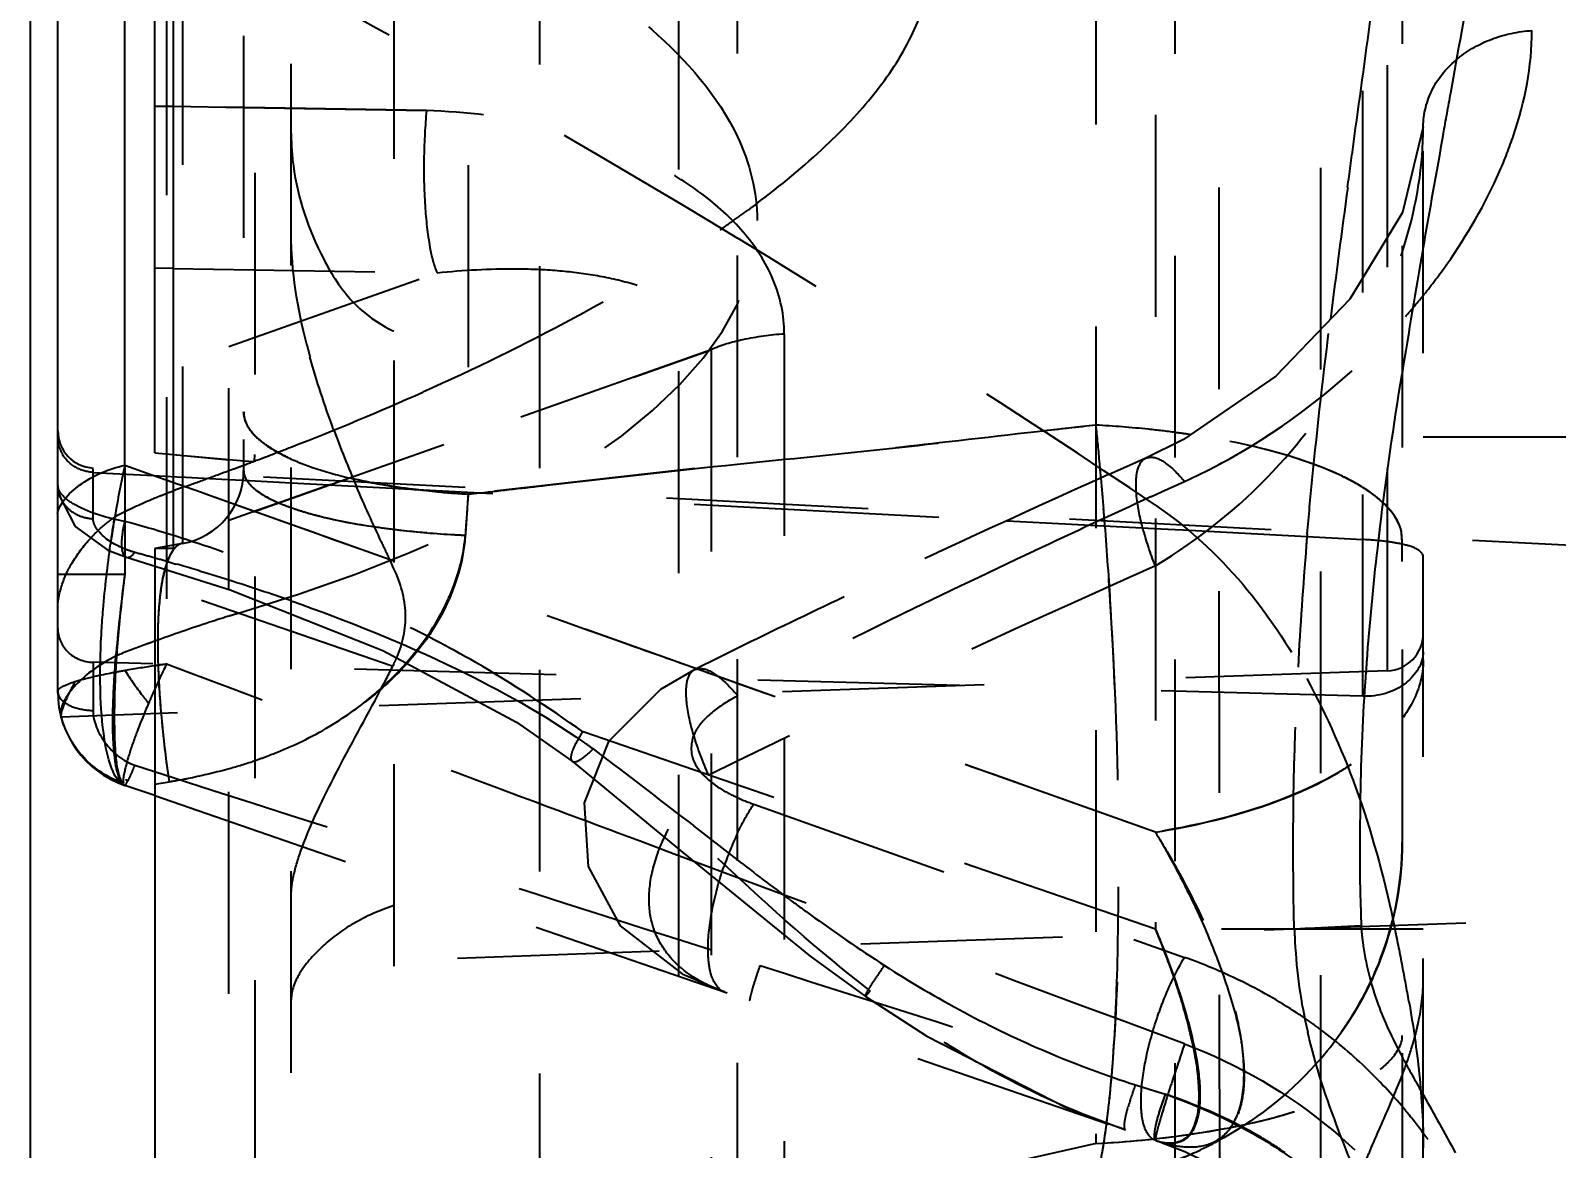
# Model space of a CAD drawing. Header units: millimetres. Extents: x 2141 to 4292, y -4498 to 2648.
# Drawn here: x 3636.41 to 3648.77, y -187.49 to -178.44 of the extents above; entities that cross this region are included whole.
import ezdxf

# ---------------------------------------------------------------- set-up
doc = ezdxf.new("R2010")
doc.units = ezdxf.units.MM
doc.header["$LTSCALE"] = 16.335
doc.header["$PDMODE"] = 3
doc.header["$PDSIZE"] = 0.3125
doc.linetypes.add('HIDDEN', pattern=[0.2, 0.1, -0.1])
doc.layers.get('0').update_dxf_attribs({"linetype": 'CONTINUOUS'})
doc.layers.get('Defpoints').update_dxf_attribs({"linetype": 'CONTINUOUS'})
doc.layers.add('21', color=7, linetype='CONTINUOUS')
doc.styles.get("Standard").update_dxf_attribs({"font": 'txt', "width": 0.8})
doc.dimstyles.get("Standard").update_dxf_attribs({"dimtxt": 0.15625, "dimasz": 0.1875, "dimexe": 0.125, "dimexo": 0.0625, "dimtad": 0, "dimtih": 1, "dimtoh": 1, "dimdsep": 46, "dimtxsty": 'Standard', "dimcen": 0.09, "dimadec": 0, "dimazin": 0, "dimtp": 0.01, "dimtm": 0.01, "dimtfac": 1, "dimtofl": 0, "dimtmove": 0, "dimatfit": 3, "dimfxl": 0, "dimtolj": 1, "dimarcsym": 0})

# ---------------------------------------------------------------- blocks, each defined once
blk = doc.blocks.new('*D31')
at = {"color": 4, "lineweight": -2}
for p, q in [((3636.413, -222.472), (3636.413, -47.587)), ((3644.413, -47.587), (3658.013, -47.587)), ((3706.418, -47.587), (3680.413, -47.587)), ((3714.418, -73.33), (3714.418, -47.587))]:
    blk.add_line(p, q, dxfattribs=at)
at = {"color": 4}
for points in [[(3644.413, -46.254), (3644.413, -48.921), (3636.413, -47.587)], [(3706.418, -46.254), (3706.418, -48.921), (3714.418, -47.587)]]:
    blk.add_solid(points, dxfattribs=at)
at = {"layer": 'Defpoints', "color": 0}
for p in [(3714.418, -47.587), (3714.418, -73.33), (3636.413, -222.472)]:
    blk.add_point(p, dxfattribs=at)
at = {"color": 6, "insert": (3669.213, -47.587), "char_height": 8, "attachment_point": 5}
blk.add_mtext('\\A1;78.01', dxfattribs=at)

msp = doc.modelspace()

# ---------------------------------------------------------------- linework, layer by layer
at = {"layer": '21', "color": 8, "linetype": 'HIDDEN'}
for p, q in [((3641.648, -119.123), (3641.661, -195.088)), ((3642.135, -194.959), (3642.135, -119.623)), ((3638.523, -307.753), (3638.523, -120.925)), ((3640.533, -134.607), (3640.533, -307.753)), ((3639.353, -135.371), (3639.353, -272.822)), ((3646.858, -217.119), (3646.858, -136.775)), ((3647.688, -275.791), (3647.688, -137.764)), ((3645.038, -157.964), (3645.038, -187.446)), ((3637.642, -158.289), (3637.642, -182.589)), ((3638.138, -158.88), (3638.138, -181.999)), ((3639.956, -159.926), (3639.956, -182.189)), ((3647.518, -160.578), (3647.518, -187.889)), ((3647.199, -183.826), (3647.199, -172.137)), ((3645.678, -270.103), (3645.678, -172.257)), ((3645.519, -172.587), (3645.519, -185.71)), ((3638.229, -173.055), (3638.229, -200.844)), ((3646.027, -173.174), (3646.055, -213.964)), ((3637.513, -174.871), (3637.513, -183.566)), ((3647.397, -183.619), (3647.397, -176.331)), ((3639.618, -179.086), (3637.418, -179.049)), ((3637.568, -179.051), (3638.138, -179.061)), ((3638.138, -179.061), (3639.618, -179.086)), ((3647.688, -179.216), (3647.521, -179.911)), ((3637.568, -180.364), (3639.705, -180.399)), ((3638.018, -180.995), (3639.705, -180.399)), ((3642.515, -180.894), (3642.515, -188.013)), ((3638.018, -196.035), (3638.018, -180.995)), ((3638.218, -182.334), (3641.923, -181.021)), ((3641.923, -181.021), (3638.401, -182.268)), ((3641.923, -181.021), (3641.923, -188.118)), ((3646.493, -181.235), (3645.746, -181.748)), ((3645.746, -181.748), (3645.442, -181.898)), ((3647.688, -181.725), (3714.558, -181.725)), ((3637.175, -181.957), (3637.176, -182.837)), ((3637.418, -181.855), (3637.568, -181.868)), ((3637.568, -181.868), (3637.684, -181.879)), ((3637.568, -181.87), (3638.018, -181.911)), ((3637.684, -181.879), (3638.018, -181.909)), ((3638.018, -181.909), (3638.145, -181.92)), ((3638.145, -181.92), (3638.218, -181.927)), ((3638.226, -181.87), (3638.222, -181.927)), ((3645.072, -181.978), (3645.066, -181.92)), ((3645.363, -181.933), (3645.139, -182.033)), ((3645.443, -181.898), (3645.363, -181.933)), ((3645.443, -181.898), (3645.481, -181.89)), ((3645.443, -181.898), (3645.443, -181.898)), ((3656.243, -182.992), (3636.919, -181.979)), ((3636.919, -182.389), (3636.919, -181.987)), ((3636.919, -182.014), (3637.408, -182.04)), ((3637.408, -182.04), (3637.598, -182.05)), ((3637.598, -182.05), (3637.67, -182.053)), ((3637.67, -182.053), (3638.009, -182.071)), ((3638.009, -182.071), (3638.133, -182.078)), ((3638.133, -182.078), (3638.523, -182.098)), ((3645.57, -182.172), (3645.755, -182.088)), ((3636.633, -182.121), (3636.639, -182.19)), ((3636.639, -182.19), (3636.773, -182.452)), ((3637.734, -182.156), (3637.602, -182.108)), ((3645.519, -184.926), (3637.661, -182.13)), ((3637.788, -182.175), (3637.734, -182.156)), ((3637.891, -182.211), (3637.788, -182.175)), ((3638.041, -182.265), (3637.891, -182.211)), ((3638.523, -182.098), (3642.135, -182.29)), ((3639.955, -182.19), (3640.05, -182.18)), ((3645.487, -182.21), (3645.57, -182.172)), ((3638.252, -182.321), (3638.018, -182.404)), ((3638.52, -182.436), (3638.041, -182.265)), ((3638.401, -182.268), (3638.252, -182.321)), ((3642.135, -182.29), (3644.319, -182.405)), ((3636.773, -182.452), (3637.039, -182.644)), ((3639.937, -182.457), (3639.933, -182.522)), ((3644.319, -182.405), (3645.413, -182.463)), ((3645.413, -182.463), (3645.509, -182.468)), ((3645.509, -182.468), (3645.678, -182.477)), ((3645.678, -182.477), (3645.744, -182.48)), ((3645.744, -182.48), (3647.199, -182.557)), ((3637.039, -182.644), (3637.189, -182.7)), ((3637.189, -182.7), (3637.19, -182.701)), ((3637.189, -182.7), (3638.028, -182.965)), ((3637.642, -182.589), (3637.418, -182.629)), ((3637.568, -182.619), (3637.568, -182.629)), ((3637.533, -182.739), (3637.589, -182.756)), ((3639.355, -182.794), (3639.323, -182.725)), ((3636.633, -182.837), (3637.175, -182.837)), ((3645.519, -185.71), (3637.175, -182.837)), ((3642.134, -183.44), (3641.987, -183.512)), ((3636.919, -183.551), (3636.919, -183.941)), ((3647.199, -183.826), (3636.919, -183.551)), ((3641.987, -183.512), (3641.79, -183.609)), ((3647.397, -183.619), (3636.66, -183.994)), ((3641.791, -183.608), (3641.513, -183.77)), ((3641.79, -183.609), (3641.791, -183.609)), ((3641.791, -183.609), (3641.831, -183.6)), ((3640.346, -184.035), (3640.797, -184.352)), ((3640.967, -184.252), (3641.044, -184.31)), ((3640.797, -184.352), (3640.797, -184.352)), ((3640.797, -184.352), (3641.694, -185.091)), ((3637.418, -184.537), (3637.534, -184.519)), ((3637.418, -184.63), (3645.519, -187.42)), ((3642.267, -184.7), (3645.755, -185.939)), ((3641.781, -184.874), (3642.132, -185.147)), ((3641.694, -185.091), (3642.725, -185.93)), ((3651.297, -185.548), (3638.523, -185.994)), ((3647.688, -185.71), (3645.519, -185.71)), ((3642.725, -185.93), (3643.17, -186.253)), ((3641.688, -186.072), (3642.032, -186.219)), ((3643.17, -186.253), (3643.669, -186.577)), ((3643.669, -186.577), (3644.796, -187.153)), ((3645.358, -186.97), (3645.52, -187.022)), ((3645.52, -187.022), (3645.602, -187.047)), ((3647.656, -186.995), (3647.69, -187.055)), ((3644.796, -187.153), (3645.276, -187.336)), ((3645.039, -187.446), (3642.515, -188.013)), ((3642.515, -188.013), (3645.039, -187.446))]:
    msp.add_line(p, q, dxfattribs=at)
at = {"layer": '21', "color": 7, "linetype": 'Continuous'}
for p, q in [((3637.568, -158.249), (3637.568, -182.629)), ((3637.418, -181.856), (3637.418, -158.289)), ((3637.175, -181.957), (3637.175, -176.312)), ((3636.633, -183.802), (3636.633, -176.76)), ((3637.418, -179.049), (3637.568, -179.051)), ((3637.568, -180.364), (3637.418, -180.362)), ((3637.358, -182.022), (3637.175, -181.957)), ((3637.418, -181.856), (3637.568, -181.87)), ((3637.602, -182.108), (3637.358, -182.022)), ((3637.418, -182.629), (3637.418, -205.605)), ((3637.568, -182.629), (3637.418, -182.629)), ((3637.418, -184.63), (3637.175, -184.547))]:
    msp.add_line(p, q, dxfattribs=at)
at = {"layer": '21', "color": 8, "linetype": 'HIDDEN'}
for points in [[(3647.521, -179.911), (3647.094, -180.611), (3646.493, -181.235)], [(3638.028, -182.965), (3639.264, -183.455), (3640.346, -184.035)], [(3641.513, -183.77), (3641.091, -184.192), (3640.896, -184.689), (3640.927, -185.203), (3641.187, -185.683), (3641.688, -186.072)]]:
    msp.add_lwpolyline(points, dxfattribs=at)
for centre, radius, start, end in [((3591.954, -263.018), 96.905, 58.80934, 61.27446), ((3798.537, -206.471), 153.122, 169.76967, 170.12407), ((3749.065, -193.61), 102.932, 172.23769, 172.83592), ((3637.426, -173.344), 8.115, 306.2483, 306.7932), ((3636.562, -172.139), 9.598, 304.473, 305.2663), ((3637.079, -172.87), 8.702, 305.2615, 306.2427), ((3599.068, -251.283), 83.182, 56.05275, 58.81468), ((3723.179, -193.358), 76.631, 170.11948, 170.88304), ((3643.642, -177.329), 5.191, 318.7332, 321.2908), ((3644.107, -179.591), 5.632, 194.2738, 195.3207), ((3630.062, -160.063), 23.334, 291.27, 294.096), ((3636.935, -181.678), 0.301, 180.0019, 267), ((3647.83, -178.338), 9.562, 200.3341, 203.3471), ((3656.684, -287.323), 106.331, 96.2878, 96.52937), ((3644.563, -190.235), 8.617, 83.9961, 86.8368), ((3608.333, -185.322), 36.891, 5.292, 5.7419), ((3644.605, -189.848), 8.228, 82.4784, 84.0035), ((3644.685, -189.233), 7.607, 81.5401, 82.4729), ((3636.908, -181.728), 0.275, 197.1831, 211.5149), ((3628.364, -155.785), 27.936, 290.9613, 291.3311), ((3627.037, -152.282), 31.682, 290.3349, 290.479), ((3627.508, -153.54), 30.339, 290.4778, 290.8035), ((3627.945, -154.694), 29.105, 290.8048, 290.9627), ((3637.538, -181.999), 0.6, 280, 0), ((3625.468, -147.992), 36.25, 289.6553, 289.9481), ((3626.414, -150.597), 33.478, 289.9472, 290.3325), ((3684.272, -269.554), 95.872, 114.09053, 115.49855), ((3607.958, -185.357), 37.267, 5.0843, 5.2023), ((3607.982, -185.355), 37.244, 4.6989, 5.0844), ((3639.347, -186.842), 5.005, 112.0933, 114.3731), ((3639.397, -186.956), 5.128, 110.9042, 112.1339), ((3639.226, -186.509), 4.651, 109.6618, 110.9023), ((3640.312, -175.593), 6.606, 264.5834, 266.9077), ((3690.58, -185.823), 50.755, 175.8943, 176.2702), ((3690.339, -185.807), 50.513, 175.8938, 176.1979), ((3624.065, -38.933), 144.136, 276.36719, 276.58434), ((3685.076, -268.688), 95.109, 114.59799, 115.22581), ((3639.021, -186.124), 4.216, 114.3634, 116.9157), ((3608.211, -185.336), 37.013, 4.4901, 4.6989), ((3648.191, -184.135), 11.238, 170.9893, 172.1246), ((3640.096, -176.327), 6.192, 261.6647, 263.3023), ((3609.541, -185.236), 35.68, 3.4365, 4.4968), ((3637.761, -183.34), 1.172, 131.824, 137.2912), ((3640.259, -174.888), 7.641, 263.3437, 266.6625), ((3640.314, -174.096), 8.435, 266.6016, 267.4083), ((3680.418, -185.403), 33.794, 175.0934, 175.251), ((3669.326, -185.204), 22.16, 173.171, 175.5598), ((3672.158, -185.525), 25.01, 172.9879, 173.2117), ((3631.644, -203.202), 21.293, 74.3293, 74.7127), ((3631.802, -202.639), 20.708, 73.9335, 74.3293), ((3684.047, -266.534), 92.722, 115.21761, 116.87058), ((3678.487, -185.251), 31.856, 175.2354, 177.0109), ((3632.102, -201.607), 19.634, 72.8842, 73.7703), ((3683.989, -269.614), 94.982, 113.89213, 116.30112), ((3632.391, -200.664), 18.647, 72.428, 72.8815), ((3632.878, -199.145), 17.052, 70.6671, 72.4463), ((3638.208, -182.316), 1.743, 335.7007, 339.6091), ((3684.359, -269.738), 96.075, 115.49829, 116.07206), ((3641.333, -193.904), 11.226, 106.7551, 107.1806), ((3647.387, -183.318), 0.301, 272, 0), ((3629.092, -178.428), 11.476, 332.2368, 333.4228), ((3637.569, -181.893), 2.514, 313.2746, 318.9534), ((3638.462, -183.116), 0.998, 333.4289, 336.4852), ((3666.791, -184.994), 19.615, 175.5986, 176.2607), ((3637.487, -181.804), 2.635, 304.0474, 313.2506), ((3667.922, -185.053), 20.749, 176.3, 179.0312), ((3646.944, -183.134), 9.511, 184.7375, 188.3733), ((3637.091, -181.011), 3.524, 288.6876, 290.5488), ((3637.171, -181.221), 3.299, 290.5363, 294.3178), ((3637.712, -188.748), 5.55, 54.0939, 55.0861), ((3603.99, -233.559), 61.632, 52.18056, 53.04386), ((4234.558, 1671.893), 1950.008, 252.163226, 252.319406), ((3636.789, -179.974), 4.604, 281.4601, 285.5402), ((3636.984, -180.688), 3.865, 285.588, 288.6648), ((3636.59, -179.024), 5.575, 279.7448, 281.5171), ((3670.274, -185.107), 23.1, 178.9979, 179.7358), ((3644.491, -186.053), 2.607, 154.7105, 161.0713), ((3668.419, -185.011), 21.246, 179.9703, 180.5882), ((3644.906, -185.009), 2.611, 338.6107, 359.9708), ((3665.187, -185.035), 18.014, 180.6172, 181.3416), ((3651.796, -173.001), 15.519, 233.4701, 234.2232), ((3665.439, -185.032), 18.265, 181.3328, 182.0431), ((3651.859, -172.913), 15.627, 234.2237, 236.9041), ((3650.562, -185.619), 3.918, 181.326, 182.8302), ((3649.313, -185.544), 2.133, 183.7472, 185.9829), ((3649.356, -185.539), 2.176, 185.9797, 187.2533), ((3620.047, -191.364), 27.99, 11.0275, 11.6504), ((3650.797, -185.602), 4.153, 182.906, 193.1053), ((4131.943, 1350.168), 1612.315, 252.321401, 252.443757), ((3648.308, -178.233), 9.232, 237.3374, 241.9853), ((3644.311, -190.014), 4.323, 64.0682, 70.4926), ((3644.805, -184.971), 2.72, 329.8572, 338.5356), ((3633.48, -188.745), 14.303, 9.8603, 11.0224), ((3641.241, -187.675), 4.7, 15.7858, 18.8777), ((3647.989, -178.859), 8.53, 241.9039, 246.9389), ((3644.733, -184.931), 2.803, 318.004, 329.8962), ((3644.528, -189.641), 3.89, 53.1197, 54.0964), ((3644.48, -189.702), 3.969, 45.9542, 53.0925), ((3645.083, -185.894), 2.629, 342.8347, 344.888), ((3647.925, -178.959), 8.413, 247.0766, 252.2388), ((3644.336, -189.849), 4.174, 39.7049, 45.9414), ((3647.238, -187.693), 2.014, 158.9583, 164.3777), ((3644.111, -191.453), 4.651, 70.1931, 71.3045), ((3644.176, -189.984), 4.383, 36.6049, 39.7236), ((3644.096, -190.045), 4.484, 35.9308, 36.6137), ((3644.472, -190.461), 3.216, 0, 71), ((3644.574, -184.748), 3.045, 292.5401, 298.2912), ((3644.165, -190.002), 4.403, 0.0707, 36.0063)]:
    msp.add_arc(centre, radius, start, end, dxfattribs=at)
at = {"layer": '21', "color": 7, "linetype": 'Continuous'}
for centre, radius, start, end in [((3645.213, -183.718), 8.228, 167.6395, 169.0987), ((3646.381, -183.929), 9.415, 169.1793, 170.4967), ((3647.08, -184.063), 10.127, 170.403, 171.6647), ((3637.437, -183.787), 0.804, 180, 250.9999)]:
    msp.add_arc(centre, radius, start, end, dxfattribs=at)
at = {"layer": '21', "color": 8, "linetype": 'HIDDEN'}
msp.add_ellipse((3629.941, -179.975), major_axis=(12.354, 0), ratio=0.342552, start_param=-0.849797, end_param=0, dxfattribs=at)
for points, knots in [([(3642.852, -179.369), (3642.991, -179.239), (3643.25, -178.966), (3643.557, -178.509), (3643.729, -178.011), (3643.665, -177.513), (3643.393, -177.122), (3643.019, -176.838), (3642.594, -176.621), (3642.291, -176.51), (3642.136, -176.461)], [0, 0, 0, 0, 0.142592, 0.28137, 0.410621, 0.528949, 0.64263, 0.758571, 0.877791, 1, 1, 1, 1]), ([(3638.524, -176.931), (3639.216, -177.16), (3640.245, -177.575), (3641.47, -178.39), (3641.978, -178.963), (3642.136, -179.299)], [0, 0, 0, 0, 0.496287, 0.746775, 1, 1, 1, 1]), ([(3647.85, -179.276), (3647.87, -179.165), (3647.95, -178.724), (3648.029, -178.284), (3648.086, -177.953)], [0, 0, 0, 0, 0.251597, 1, 1, 1, 1]), ([(3647.075, -179.707), (3647.091, -179.591), (3647.154, -179.128), (3647.218, -178.665), (3647.264, -178.318)], [0, 0, 0, 0, 0.251285, 1, 1, 1, 1]), ([(3647.688, -179.216), (3647.688, -179.112), (3647.743, -178.897), (3647.955, -178.65), (3648.242, -178.49), (3648.457, -178.445), (3648.568, -178.438)], [0, 0, 0, 0, 0.24331, 0.495171, 0.740712, 1, 1, 1, 1]), ([(3648.306, -179.578), (3648.347, -179.483), (3648.49, -179.118), (3648.568, -178.725), (3648.568, -178.438)], [0, 0, 0, 0, 0.265848, 1, 1, 1, 1]), ([(3639.618, -179.086), (3639.607, -179.209), (3639.593, -179.466), (3639.6, -179.837), (3639.634, -180.153), (3639.675, -180.334), (3639.705, -180.399)], [0, 0, 0, 0, 0.279538, 0.583005, 0.839359, 1, 1, 1, 1]), ([(3642.515, -180.894), (3642.516, -180.743), (3642.448, -180.439), (3642.196, -180.054), (3641.853, -179.747), (3641.324, -179.423), (3640.571, -179.161), (3639.938, -179.098), (3639.618, -179.086)], [0, 0, 0, 0, 0.121822, 0.243227, 0.365789, 0.48983, 0.742125, 1, 1, 1, 1]), ([(3645.519, -182.771), (3645.869, -182.56), (3646.493, -182.064), (3647.152, -181.136), (3647.576, -180.188), (3647.688, -179.529), (3647.688, -179.216)], [0, 0, 0, 0, 0.283704, 0.544376, 0.782371, 1, 1, 1, 1]), ([(3638.523, -179.271), (3638.523, -179.358), (3638.547, -179.71), (3638.663, -180.053), (3638.786, -180.288)], [0, 0, 0, 0, 0.247741, 1, 1, 1, 1]), ([(3647.693, -180.575), (3647.758, -180.495), (3647.993, -180.183), (3648.19, -179.842), (3648.306, -179.578)], [0, 0, 0, 0, 0.263289, 1, 1, 1, 1]), ([(3639.588, -181.363), (3640.004, -181.177), (3640.827, -180.775), (3641.617, -180.31), (3641.994, -180.051)], [0, 0, 0, 0, 0.498976, 1, 1, 1, 1]), ([(3639.705, -180.398), (3639.917, -180.376), (3640.235, -180.359), (3640.657, -180.374), (3640.965, -180.41), (3641.264, -180.474), (3641.503, -180.556), (3641.678, -180.652), (3641.798, -180.742), (3641.892, -180.866), (3641.918, -180.969), (3641.923, -181.021)], [0, 0, 0, 0, 0.258464, 0.385359, 0.510743, 0.634207, 0.755349, 0.815193, 0.875027, 0.935824, 1, 1, 1, 1]), ([(3645.755, -182.088), (3645.937, -182.005), (3646.599, -181.654), (3647.183, -181.164), (3647.544, -180.753)], [0, 0, 0, 0, 0.267872, 1, 1, 1, 1]), ([(3646.749, -182.513), (3646.761, -182.367), (3646.815, -181.786), (3646.882, -181.206), (3646.936, -180.773)], [0, 0, 0, 0, 0.251091, 1, 1, 1, 1]), ([(3642.515, -180.894), (3642.402, -180.902), (3642.201, -180.929), (3642.004, -180.985), (3641.923, -181.021)], [0, 0, 0, 0, 0.559045, 1, 1, 1, 1]), ([(3642.515, -180.894), (3642.402, -180.902), (3642.201, -180.929), (3642.004, -180.985), (3641.923, -181.021)], [0, 0, 0, 0, 0.559044, 1, 1, 1, 1]), ([(3638.138, -181.524), (3638.138, -181.562), (3638.164, -181.65), (3638.27, -181.765), (3638.438, -181.871), (3638.665, -181.969), (3638.945, -182.051), (3639.379, -182.142), (3639.722, -182.177), (3639.956, -182.189)], [0, 0, 0, 0, 0.056625, 0.129016, 0.225558, 0.347659, 0.493068, 0.655409, 1, 1, 1, 1]), ([(3638.277, -181.76), (3638.254, -181.742), (3638.187, -181.679), (3638.138, -181.588), (3638.138, -181.524)], [0, 0, 0, 0, 0.30821, 1, 1, 1, 1]), ([(3645.039, -181.631), (3644.615, -181.678), (3643.875, -181.766), (3642.815, -181.88), (3641.543, -182.005), (3640.591, -182.12), (3639.955, -182.19)], [0, 0, 0, 0, 0.249936, 0.437468, 0.625058, 1, 1, 1, 1]), ([(3642.135, -181.947), (3642.545, -181.905), (3643.365, -181.825), (3644.184, -181.728), (3644.593, -181.681)], [0, 0, 0, 0, 0.500159, 1, 1, 1, 1]), ([(3645.038, -187.761), (3645.074, -187.62), (3645.13, -187.285), (3645.211, -186.45), (3645.239, -185.158), (3645.191, -183.448), (3645.099, -182.241), (3645.039, -181.631)], [0, 0, 0, 0, 0.071132, 0.165195, 0.409546, 0.700948, 1, 1, 1, 1]), ([(3647.511, -182.495), (3647.484, -182.371), (3647.316, -182.199), (3647.038, -182.041), (3646.604, -181.866), (3645.93, -181.711), (3645.352, -181.649), (3645.038, -181.631)], [0, 0, 0, 0, 0.139585, 0.238725, 0.358591, 0.653251, 1, 1, 1, 1]), ([(3638.391, -181.839), (3638.381, -181.832), (3638.341, -181.808), (3638.303, -181.782), (3638.277, -181.76)], [0, 0, 0, 0, 0.268116, 1, 1, 1, 1]), ([(3647.164, -182.116), (3647.115, -182.086), (3646.874, -181.962), (3646.613, -181.88), (3646.407, -181.828)], [0, 0, 0, 0, 0.213959, 1, 1, 1, 1]), ([(3645.519, -182.771), (3645.479, -182.67), (3645.415, -182.479), (3645.366, -182.247), (3645.361, -182.088), (3645.371, -181.986), (3645.407, -181.914), (3645.443, -181.898)], [0, 0, 0, 0, 0.356261, 0.656295, 0.775374, 0.871208, 1, 1, 1, 1]), ([(3645.481, -181.89), (3645.526, -181.89), (3645.633, -181.951), (3645.71, -182.034), (3645.755, -182.088)], [0, 0, 0, 0, 0.390016, 1, 1, 1, 1]), ([(3638.138, -181.999), (3638.138, -182.07), (3638.251, -182.181), (3638.435, -182.27), (3638.763, -182.383), (3639.269, -182.474), (3639.702, -182.511), (3639.933, -182.522)], [0, 0, 0, 0, 0.110547, 0.204406, 0.327153, 0.642352, 1, 1, 1, 1]), ([(3638.138, -181.999), (3638.138, -182.005), (3638.14, -182.035), (3638.153, -182.063), (3638.165, -182.083)], [0, 0, 0, 0, 0.232556, 1, 1, 1, 1]), ([(3639.688, -182.17), (3639.629, -182.164), (3639.4, -182.139), (3639.172, -182.101), (3639.005, -182.061)], [0, 0, 0, 0, 0.256982, 1, 1, 1, 1]), ([(3637.175, -182.411), (3637.039, -182.386), (3636.856, -182.333), (3636.678, -182.218), (3636.633, -182.148), (3636.633, -182.118)], [0, 0, 0, 0, 0.649989, 0.862512, 1, 1, 1, 1]), ([(3636.633, -182.119), (3636.633, -182.131), (3636.637, -182.177), (3636.654, -182.222), (3636.672, -182.251)], [0, 0, 0, 0, 0.261663, 1, 1, 1, 1]), ([(3638.188, -182.112), (3638.193, -182.117), (3638.217, -182.142), (3638.244, -182.163), (3638.266, -182.178)], [0, 0, 0, 0, 0.224948, 1, 1, 1, 1]), ([(3638.266, -182.178), (3638.281, -182.188), (3638.356, -182.233), (3638.436, -182.268), (3638.501, -182.291)], [0, 0, 0, 0, 0.213739, 1, 1, 1, 1]), ([(3639.323, -182.725), (3639.3, -182.677), (3639.208, -182.478), (3639.116, -182.279), (3639.051, -182.128)], [0, 0, 0, 0, 0.24673, 1, 1, 1, 1]), ([(3647.298, -182.205), (3647.288, -182.197), (3647.245, -182.165), (3647.2, -182.136), (3647.164, -182.116)], [0, 0, 0, 0, 0.237075, 1, 1, 1, 1]), ([(3647.391, -182.289), (3647.384, -182.281), (3647.355, -182.252), (3647.323, -182.225), (3647.298, -182.205)], [0, 0, 0, 0, 0.237539, 1, 1, 1, 1]), ([(3636.672, -182.251), (3636.679, -182.263), (3636.708, -182.303), (3636.748, -182.334), (3636.78, -182.351)], [0, 0, 0, 0, 0.272517, 1, 1, 1, 1]), ([(3638.501, -182.291), (3638.511, -182.295), (3638.554, -182.31), (3638.597, -182.324), (3638.63, -182.334)], [0, 0, 0, 0, 0.238809, 1, 1, 1, 1]), ([(3638.63, -182.334), (3638.672, -182.347), (3638.859, -182.397), (3639.05, -182.432), (3639.198, -182.454)], [0, 0, 0, 0, 0.226001, 1, 1, 1, 1]), ([(3645.519, -182.28), (3645.783, -182.457), (3646.249, -182.888), (3646.596, -183.414), (3646.744, -183.683)], [0, 0, 0, 0, 0.508035, 1, 1, 1, 1]), ([(3647.511, -182.495), (3647.507, -182.477), (3647.483, -182.4), (3647.434, -182.333), (3647.391, -182.289)], [0, 0, 0, 0, 0.225332, 1, 1, 1, 1]), ([(3636.78, -182.351), (3636.79, -182.356), (3636.833, -182.377), (3636.882, -182.387), (3636.919, -182.389)], [0, 0, 0, 0, 0.224729, 1, 1, 1, 1]), ([(3636.963, -182.49), (3636.957, -182.482), (3636.935, -182.452), (3636.92, -182.416), (3636.919, -182.389)], [0, 0, 0, 0, 0.284239, 1, 1, 1, 1]), ([(3637.175, -182.411), (3637.165, -182.449), (3637.152, -182.521), (3637.146, -182.613), (3637.161, -182.692), (3637.189, -182.7)], [0, 0, 0, 0, 0.393259, 0.708234, 1, 1, 1, 1]), ([(3640.884, -184.114), (3640.604, -183.915), (3640.101, -183.584), (3639.34, -183.188), (3638.628, -182.896), (3637.909, -182.631), (3637.422, -182.475), (3637.175, -182.411)], [0, 0, 0, 0, 0.251658, 0.439371, 0.626545, 0.813561, 1, 1, 1, 1]), ([(3642.134, -183.722), (3641.832, -183.614), (3640.627, -183.186), (3639.423, -182.757), (3638.52, -182.436)], [0, 0, 0, 0, 0.250742, 1, 1, 1, 1]), ([(3636.71, -182.82), (3636.721, -182.797), (3636.774, -182.698), (3636.842, -182.608), (3636.9, -182.545)], [0, 0, 0, 0, 0.236577, 1, 1, 1, 1]), ([(3637.258, -182.662), (3637.226, -182.653), (3637.118, -182.615), (3637.014, -182.553), (3636.963, -182.49)], [0, 0, 0, 0, 0.291132, 1, 1, 1, 1]), ([(3639.932, -182.522), (3639.914, -182.797), (3639.758, -183.208), (3639.404, -183.638), (3638.979, -184.006), (3638.355, -184.341), (3637.809, -184.474), (3637.534, -184.519)], [0, 0, 0, 0, 0.247437, 0.373072, 0.499101, 0.750011, 1, 1, 1, 1]), ([(3647.44, -182.581), (3647.421, -182.578), (3647.341, -182.567), (3647.261, -182.561), (3647.199, -182.557)], [0, 0, 0, 0, 0.235533, 1, 1, 1, 1]), ([(3647.529, -182.598), (3647.522, -182.596), (3647.493, -182.59), (3647.463, -182.585), (3647.44, -182.581)], [0, 0, 0, 0, 0.234347, 1, 1, 1, 1]), ([(3647.518, -182.734), (3647.518, -182.709), (3647.517, -182.63), (3647.517, -182.55), (3647.511, -182.495)], [0, 0, 0, 0, 0.30628, 1, 1, 1, 1]), ([(3647.516, -182.568), (3647.516, -182.561), (3647.515, -182.537), (3647.513, -182.512), (3647.511, -182.495)], [0, 0, 0, 0, 0.280953, 1, 1, 1, 1]), ([(3647.518, -182.734), (3647.518, -182.719), (3647.518, -182.664), (3647.517, -182.608), (3647.516, -182.568)], [0, 0, 0, 0, 0.269568, 1, 1, 1, 1]), ([(3637.19, -182.701), (3637.195, -182.702), (3637.222, -182.702), (3637.243, -182.679), (3637.258, -182.662)], [0, 0, 0, 0, 0.162836, 1, 1, 1, 1]), ([(3637.642, -182.589), (3637.606, -182.596), (3637.558, -182.647), (3637.52, -182.731), (3637.479, -182.868), (3637.449, -183.09), (3637.442, -183.282), (3637.442, -183.391)], [0, 0, 0, 0, 0.125351, 0.215955, 0.328713, 0.621394, 1, 1, 1, 1]), ([(3637.534, -182.699), (3637.531, -182.705), (3637.519, -182.732), (3637.51, -182.761), (3637.503, -182.783)], [0, 0, 0, 0, 0.227895, 1, 1, 1, 1]), ([(3637.58, -182.626), (3637.576, -182.63), (3637.557, -182.652), (3637.543, -182.678), (3637.534, -182.699)], [0, 0, 0, 0, 0.218691, 1, 1, 1, 1]), ([(3637.642, -182.589), (3637.636, -182.59), (3637.613, -182.597), (3637.593, -182.612), (3637.58, -182.626)], [0, 0, 0, 0, 0.229204, 1, 1, 1, 1]), ([(3647.688, -182.698), (3647.688, -182.675), (3647.631, -182.621), (3647.57, -182.608), (3647.529, -182.598)], [0, 0, 0, 0, 0.359737, 1, 1, 1, 1]), ([(3636.633, -183.085), (3636.635, -183.064), (3636.648, -182.972), (3636.679, -182.884), (3636.71, -182.82)], [0, 0, 0, 0, 0.234762, 1, 1, 1, 1]), ([(3637.503, -182.783), (3637.499, -182.796), (3637.483, -182.858), (3637.472, -182.921), (3637.466, -182.971)], [0, 0, 0, 0, 0.221697, 1, 1, 1, 1]), ([(3639.378, -183.515), (3639.426, -183.404), (3639.48, -183.152), (3639.408, -182.908), (3639.355, -182.794)], [0, 0, 0, 0, 0.491668, 1, 1, 1, 1]), ([(3637.175, -182.837), (3637.148, -183.05), (3637.104, -183.444), (3637.075, -183.912), (3637.082, -184.219), (3637.1, -184.381), (3637.125, -184.486), (3637.157, -184.541), (3637.175, -184.547)], [0, 0, 0, 0, 0.371669, 0.686543, 0.808965, 0.902795, 0.965695, 1, 1, 1, 1]), ([(3637.175, -182.837), (3637.148, -183.05), (3637.104, -183.444), (3637.075, -183.912), (3637.082, -184.219), (3637.1, -184.381), (3637.125, -184.486), (3637.157, -184.541), (3637.175, -184.547)], [0, 0, 0, 0, 0.371672, 0.686548, 0.808969, 0.902798, 0.965696, 1, 1, 1, 1]), ([(3637.175, -182.837), (3637.169, -182.892), (3637.143, -183.108), (3637.122, -183.325), (3637.11, -183.487)], [0, 0, 0, 0, 0.256094, 1, 1, 1, 1]), ([(3637.175, -182.837), (3637.169, -182.892), (3637.143, -183.108), (3637.122, -183.325), (3637.11, -183.487)], [0, 0, 0, 0, 0.256094, 1, 1, 1, 1]), ([(3637.466, -182.971), (3637.464, -182.981), (3637.459, -183.025), (3637.455, -183.069), (3637.452, -183.102)], [0, 0, 0, 0, 0.237865, 1, 1, 1, 1]), ([(3638.016, -183.178), (3637.965, -183.194), (3637.764, -183.258), (3637.565, -183.327), (3637.417, -183.381)], [0, 0, 0, 0, 0.254845, 1, 1, 1, 1]), ([(3637.452, -183.102), (3637.45, -183.124), (3637.444, -183.221), (3637.442, -183.317), (3637.442, -183.391)], [0, 0, 0, 0, 0.233284, 1, 1, 1, 1]), ([(3645.157, -186.999), (3645.182, -186.734), (3645.213, -186.153), (3645.231, -184.851), (3645.2, -183.816), (3645.157, -183.097)], [0, 0, 0, 0, 0.204293, 0.447124, 1, 1, 1, 1]), ([(3636.633, -183.277), (3636.633, -183.345), (3636.696, -183.492), (3636.844, -183.549), (3636.919, -183.551)], [0, 0, 0, 0, 0.4769, 1, 1, 1, 1]), ([(3637.417, -183.381), (3637.391, -183.39), (3637.286, -183.429), (3637.182, -183.468), (3637.105, -183.498)], [0, 0, 0, 0, 0.254211, 1, 1, 1, 1]), ([(3637.442, -183.391), (3637.442, -183.475), (3637.452, -183.853), (3637.492, -184.229), (3637.534, -184.519)], [0, 0, 0, 0, 0.224265, 1, 1, 1, 1]), ([(3637.442, -183.391), (3637.442, -183.432), (3637.444, -183.609), (3637.454, -183.785), (3637.465, -183.919)], [0, 0, 0, 0, 0.236493, 1, 1, 1, 1]), ([(3637.127, -183.49), (3637.003, -183.548), (3636.825, -183.665), (3636.692, -183.836), (3636.667, -183.905)], [0, 0, 0, 0, 0.653141, 1, 1, 1, 1]), ([(3637.083, -183.837), (3637.084, -183.809), (3637.09, -183.69), (3637.098, -183.571), (3637.106, -183.48)], [0, 0, 0, 0, 0.236618, 1, 1, 1, 1]), ([(3637.11, -183.487), (3637.106, -183.536), (3637.095, -183.716), (3637.089, -183.897), (3637.089, -184.029)], [0, 0, 0, 0, 0.273074, 1, 1, 1, 1]), ([(3637.11, -183.487), (3637.106, -183.536), (3637.095, -183.716), (3637.089, -183.897), (3637.089, -184.029)], [0, 0, 0, 0, 0.273074, 1, 1, 1, 1]), ([(3637.105, -183.498), (3637.103, -183.547), (3637.094, -183.727), (3637.09, -183.907), (3637.091, -184.037)], [0, 0, 0, 0, 0.272199, 1, 1, 1, 1]), ([(3637.513, -183.566), (3637.484, -183.57), (3637.372, -183.586), (3637.261, -183.603), (3637.179, -183.618)], [0, 0, 0, 0, 0.257321, 1, 1, 1, 1]), ([(3637.513, -183.566), (3637.475, -183.645), (3637.425, -183.75), (3637.379, -183.857), (3637.368, -183.883)], [0, 0, 0, 0, 0.754722, 1, 1, 1, 1]), ([(3641.349, -185), (3641.029, -184.881), (3639.75, -184.403), (3638.471, -183.925), (3637.513, -183.566)], [0, 0, 0, 0, 0.250355, 1, 1, 1, 1]), ([(3645.519, -184.926), (3645.81, -184.88), (3646.354, -184.754), (3646.972, -184.486), (3647.349, -184.204), (3647.544, -183.988), (3647.661, -183.762), (3647.688, -183.606), (3647.688, -183.532)], [0, 0, 0, 0, 0.320147, 0.605848, 0.726283, 0.83028, 0.919837, 1, 1, 1, 1]), ([(3647.688, -183.465), (3647.688, -183.561), (3647.549, -183.772), (3647.321, -183.829), (3647.199, -183.826)], [0, 0, 0, 0, 0.440629, 1, 1, 1, 1]), ([(3647.688, -183.532), (3647.688, -183.57), (3647.674, -183.737), (3647.599, -183.894), (3647.524, -183.997)], [0, 0, 0, 0, 0.23119, 1, 1, 1, 1]), ([(3637.179, -183.618), (3637.138, -183.625), (3637.002, -183.651), (3636.865, -183.68), (3636.772, -183.71)], [0, 0, 0, 0, 0.294047, 1, 1, 1, 1]), ([(3637.179, -183.618), (3637.222, -183.687), (3637.284, -183.777), (3637.351, -183.862), (3637.368, -183.883)], [0, 0, 0, 0, 0.754424, 1, 1, 1, 1]), ([(3641.903, -184.465), (3641.855, -184.358), (3641.782, -184.163), (3641.726, -183.93), (3641.719, -183.782), (3641.727, -183.69), (3641.757, -183.625), (3641.79, -183.609)], [0, 0, 0, 0, 0.389119, 0.688259, 0.795183, 0.877269, 1, 1, 1, 1]), ([(3641.831, -183.6), (3641.88, -183.6), (3642.001, -183.67), (3642.088, -183.763), (3642.139, -183.823)], [0, 0, 0, 0, 0.384318, 1, 1, 1, 1]), ([(3636.772, -183.71), (3636.736, -183.721), (3636.693, -183.737), (3636.633, -183.769), (3636.633, -183.786)], [0, 0, 0, 0, 0.690821, 1, 1, 1, 1]), ([(3636.633, -183.787), (3636.633, -183.806), (3636.66, -183.869), (3636.77, -183.924), (3636.866, -183.94), (3636.919, -183.941)], [0, 0, 0, 0, 0.168568, 0.540274, 1, 1, 1, 1]), ([(3636.772, -183.71), (3636.742, -183.765), (3636.703, -183.84), (3636.668, -183.932), (3636.659, -183.968), (3636.659, -183.982)], [0, 0, 0, 0, 0.629919, 0.854178, 1, 1, 1, 1]), ([(3638.611, -185.051), (3638.687, -184.847), (3638.895, -184.417), (3639.127, -184.002), (3639.247, -183.774)], [0, 0, 0, 0, 0.458723, 1, 1, 1, 1]), ([(3642.139, -183.823), (3642.115, -183.835), (3642.026, -183.883), (3641.942, -183.942), (3641.888, -183.994)], [0, 0, 0, 0, 0.264702, 1, 1, 1, 1]), ([(3645.519, -184.926), (3645.236, -184.825), (3644.108, -184.424), (3642.979, -184.023), (3642.134, -183.722)], [0, 0, 0, 0, 0.250637, 1, 1, 1, 1]), ([(3636.657, -183.943), (3636.656, -183.947), (3636.655, -183.959), (3636.655, -183.971), (3636.658, -183.979)], [0, 0, 0, 0, 0.307529, 1, 1, 1, 1]), ([(3636.919, -183.941), (3636.919, -184.034), (3637.004, -184.223), (3637.162, -184.353), (3637.258, -184.384)], [0, 0, 0, 0, 0.480451, 1, 1, 1, 1]), ([(3637.175, -184.547), (3637.152, -184.539), (3637.116, -184.461), (3637.091, -184.322), (3637.076, -184.101), (3637.079, -183.933), (3637.083, -183.837)], [0, 0, 0, 0, 0.103074, 0.304818, 0.607835, 1, 1, 1, 1]), ([(3637.368, -183.883), (3637.336, -183.958), (3637.279, -184.097), (3637.212, -184.285), (3637.175, -184.424), (3637.159, -184.503), (3637.165, -184.53)], [0, 0, 0, 0, 0.358996, 0.659626, 0.878151, 1, 1, 1, 1]), ([(3637.165, -184.53), (3637.044, -184.488), (3636.819, -184.345), (3636.692, -184.11), (3636.659, -183.986)], [0, 0, 0, 0, 0.500651, 1, 1, 1, 1]), ([(3637.089, -184.029), (3637.089, -184.066), (3637.091, -184.189), (3637.096, -184.312), (3637.11, -184.397)], [0, 0, 0, 0, 0.299585, 1, 1, 1, 1]), ([(3637.091, -184.037), (3637.091, -184.075), (3637.093, -184.198), (3637.1, -184.322), (3637.115, -184.407)], [0, 0, 0, 0, 0.301653, 1, 1, 1, 1]), ([(3641.888, -183.994), (3641.845, -184.036), (3641.77, -184.127), (3641.742, -184.373), (3641.894, -184.507), (3641.994, -184.571)], [0, 0, 0, 0, 0.261662, 0.489315, 1, 1, 1, 1]), ([(3640.884, -184.114), (3640.851, -184.162), (3640.811, -184.23), (3640.784, -184.311), (3640.789, -184.345), (3640.797, -184.352)], [0, 0, 0, 0, 0.667108, 0.878932, 1, 1, 1, 1]), ([(3643.21, -186.209), (3642.795, -185.888), (3642.013, -185.193), (3641.273, -184.457), (3640.884, -184.114)], [0, 0, 0, 0, 0.503361, 1, 1, 1, 1]), ([(3640.797, -184.352), (3640.815, -184.365), (3640.893, -184.325), (3640.935, -184.285), (3640.967, -184.252)], [0, 0, 0, 0, 0.327738, 1, 1, 1, 1]), ([(3637.11, -184.397), (3637.116, -184.433), (3637.126, -184.485), (3637.157, -184.541), (3637.175, -184.547)], [0, 0, 0, 0, 0.651166, 1, 1, 1, 1]), ([(3637.115, -184.407), (3637.121, -184.44), (3637.132, -184.488), (3637.159, -184.541), (3637.175, -184.547)], [0, 0, 0, 0, 0.658329, 1, 1, 1, 1]), ([(3637.175, -184.547), (3637.181, -184.549), (3637.193, -184.524), (3637.21, -184.497), (3637.234, -184.443), (3637.249, -184.405), (3637.258, -184.384)], [0, 0, 0, 0, 0.091393, 0.311886, 0.627484, 1, 1, 1, 1]), ([(3647.104, -184.379), (3646.883, -184.524), (3646.362, -184.753), (3645.813, -184.879), (3645.519, -184.926)], [0, 0, 0, 0, 0.47084, 1, 1, 1, 1]), ([(3637.186, -184.497), (3637.186, -184.499), (3637.188, -184.505), (3637.189, -184.512), (3637.192, -184.514)], [0, 0, 0, 0, 0.387446, 1, 1, 1, 1]), ([(3642.031, -186.219), (3641.876, -186.166), (3641.653, -186.041), (3641.467, -185.77), (3641.408, -185.525), (3641.433, -185.258), (3641.562, -184.877), (3641.754, -184.62), (3641.903, -184.464)], [0, 0, 0, 0, 0.226689, 0.33535, 0.446545, 0.567848, 0.702106, 1, 1, 1, 1]), ([(3642.134, -184.939), (3642.144, -184.917), (3642.185, -184.835), (3642.23, -184.756), (3642.267, -184.7)], [0, 0, 0, 0, 0.264619, 1, 1, 1, 1]), ([(3645.519, -184.926), (3645.552, -184.98), (3645.686, -185.211), (3645.805, -185.45), (3645.889, -185.635)], [0, 0, 0, 0, 0.239732, 1, 1, 1, 1]), ([(3645.519, -184.926), (3645.553, -184.981), (3645.693, -185.213), (3645.82, -185.454), (3645.906, -185.641)], [0, 0, 0, 0, 0.239883, 1, 1, 1, 1]), ([(3638.532, -185.331), (3638.536, -185.309), (3638.555, -185.214), (3638.585, -185.121), (3638.611, -185.051)], [0, 0, 0, 0, 0.231107, 1, 1, 1, 1]), ([(3647.518, -185.011), (3647.518, -185.325), (3647.396, -185.984), (3646.857, -186.855), (3646.029, -187.49), (3645.368, -187.707), (3645.038, -187.762)], [0, 0, 0, 0, 0.235055, 0.489309, 0.750005, 1, 1, 1, 1]), ([(3642.031, -186.219), (3641.984, -186.203), (3641.93, -186.122), (3641.903, -185.999), (3641.892, -185.814), (3641.925, -185.544), (3641.985, -185.323), (3642.025, -185.207)], [0, 0, 0, 0, 0.138148, 0.237185, 0.358201, 0.656525, 1, 1, 1, 1]), ([(3639.353, -185.52), (3639.24, -185.559), (3639.037, -185.645), (3638.86, -185.775), (3638.787, -185.841)], [0, 0, 0, 0, 0.550168, 1, 1, 1, 1]), ([(3645.889, -185.635), (3645.948, -185.766), (3646.057, -186.04), (3646.192, -186.454), (3646.246, -186.803), (3646.232, -187.054), (3646.196, -187.199), (3646.139, -187.311), (3646.043, -187.408), (3645.897, -187.473), (3645.706, -187.475), (3645.583, -187.442), (3645.52, -187.42)], [0, 0, 0, 0, 0.178988, 0.364893, 0.540177, 0.614082, 0.675001, 0.725124, 0.767593, 0.842407, 0.917204, 1, 1, 1, 1]), ([(3645.52, -187.42), (3645.583, -187.442), (3645.708, -187.475), (3645.899, -187.478), (3646.086, -187.396), (3646.217, -187.18), (3646.251, -186.856), (3646.2, -186.461), (3646.078, -186.043), (3645.965, -185.773), (3645.906, -185.641)], [0, 0, 0, 0, 0.083525, 0.160253, 0.234782, 0.326007, 0.459772, 0.634737, 0.820494, 1, 1, 1, 1]), ([(3645.519, -187.42), (3645.562, -187.435), (3645.649, -187.456), (3645.787, -187.407), (3645.865, -187.249), (3645.88, -187.024), (3645.849, -186.733), (3645.742, -186.28), (3645.615, -185.938), (3645.519, -185.71)], [0, 0, 0, 0, 0.067663, 0.127695, 0.201404, 0.311591, 0.460351, 0.633455, 1, 1, 1, 1]), ([(3645.519, -185.71), (3645.615, -185.938), (3645.739, -186.283), (3645.853, -186.735), (3645.887, -187.027), (3645.869, -187.252), (3645.786, -187.406), (3645.649, -187.455), (3645.562, -187.435), (3645.519, -187.42)], [0, 0, 0, 0, 0.366867, 0.54107, 0.689194, 0.799338, 0.872765, 0.932586, 1, 1, 1, 1]), ([(3645.519, -185.71), (3645.616, -185.938), (3645.744, -186.282), (3645.855, -186.736), (3645.888, -187.027), (3645.871, -187.252), (3645.789, -187.408), (3645.65, -187.456), (3645.563, -187.435), (3645.519, -187.42)], [0, 0, 0, 0, 0.366863, 0.540184, 0.688607, 0.798037, 0.871499, 0.931803, 1, 1, 1, 1]), ([(3645.519, -187.42), (3645.562, -187.435), (3645.649, -187.456), (3645.788, -187.407), (3645.866, -187.25), (3645.881, -187.025), (3645.85, -186.733), (3645.743, -186.28), (3645.615, -185.938), (3645.519, -185.71)], [0, 0, 0, 0, 0.067766, 0.127948, 0.201648, 0.311737, 0.460513, 0.633595, 1, 1, 1, 1]), ([(3645.519, -187.42), (3645.563, -187.435), (3645.65, -187.456), (3645.789, -187.408), (3645.871, -187.252), (3645.888, -187.027), (3645.854, -186.736), (3645.744, -186.282), (3645.616, -185.938), (3645.519, -185.71)], [0, 0, 0, 0, 0.068216, 0.128472, 0.20194, 0.311373, 0.459804, 0.633121, 1, 1, 1, 1]), ([(3646.645, -185.71), (3646.682, -185.707), (3646.862, -185.697), (3647.042, -185.689), (3647.185, -185.683)], [0, 0, 0, 0, 0.206994, 1, 1, 1, 1]), ([(3638.787, -185.841), (3638.713, -185.909), (3638.592, -186.036), (3638.523, -186.207), (3638.523, -186.281)], [0, 0, 0, 0, 0.575183, 1, 1, 1, 1]), ([(3642.238, -186.29), (3642.235, -186.289), (3642.238, -186.278), (3642.24, -186.263), (3642.248, -186.234), (3642.262, -186.181), (3642.287, -186.103), (3642.308, -186.038), (3642.32, -186.005)], [0, 0, 0, 0, 0.022973, 0.084191, 0.181292, 0.31108, 0.644169, 1, 1, 1, 1]), ([(3643.17, -186.253), (3643.168, -186.251), (3643.176, -186.24), (3643.181, -186.227), (3643.195, -186.204), (3643.219, -186.164), (3643.263, -186.097), (3643.302, -186.039), (3643.326, -186.005)], [0, 0, 0, 0, 0.026352, 0.091507, 0.182266, 0.286633, 0.575715, 1, 1, 1, 1]), ([(3645.537, -186.417), (3645.552, -186.374), (3645.613, -186.21), (3645.688, -186.051), (3645.755, -185.939)], [0, 0, 0, 0, 0.259114, 1, 1, 1, 1]), ([(3645.815, -186.612), (3645.806, -186.573), (3645.768, -186.411), (3645.721, -186.253), (3645.681, -186.134)], [0, 0, 0, 0, 0.243548, 1, 1, 1, 1]), ([(3646.81, -186.489), (3646.763, -186.455), (3646.568, -186.321), (3646.362, -186.204), (3646.202, -186.126)], [0, 0, 0, 0, 0.246874, 1, 1, 1, 1]), ([(3647.621, -186.58), (3647.631, -186.541), (3647.668, -186.389), (3647.688, -186.232), (3647.688, -186.115)], [0, 0, 0, 0, 0.255534, 1, 1, 1, 1]), ([(3643.21, -186.209), (3643.201, -186.221), (3643.189, -186.237), (3643.177, -186.248), (3643.172, -186.253), (3643.17, -186.253)], [0, 0, 0, 0, 0.746493, 0.933218, 1, 1, 1, 1]), ([(3645.276, -187.336), (3644.906, -187.209), (3644.183, -186.885), (3643.525, -186.449), (3643.21, -186.209)], [0, 0, 0, 0, 0.497411, 1, 1, 1, 1]), ([(3645.519, -187.42), (3645.472, -187.404), (3645.422, -187.313), (3645.404, -187.186), (3645.401, -187.004), (3645.439, -186.743), (3645.498, -186.531), (3645.537, -186.417)], [0, 0, 0, 0, 0.142486, 0.24854, 0.374069, 0.656378, 1, 1, 1, 1]), ([(3645.764, -186.396), (3645.802, -186.531), (3645.858, -186.776), (3645.882, -187.072), (3645.854, -187.258), (3645.815, -187.353), (3645.757, -187.415), (3645.708, -187.434), (3645.684, -187.439)], [0, 0, 0, 0, 0.369882, 0.66787, 0.779592, 0.866053, 0.935811, 1, 1, 1, 1]), ([(3645.038, -187.446), (3645.366, -187.428), (3645.968, -187.364), (3646.665, -187.2), (3647.102, -187.007), (3647.356, -186.85), (3647.518, -186.682), (3647.518, -186.572)], [0, 0, 0, 0, 0.360533, 0.662475, 0.782815, 0.879129, 1, 1, 1, 1]), ([(3645.755, -186.64), (3645.721, -186.741), (3645.672, -186.889), (3645.611, -187.077), (3645.575, -187.195), (3645.547, -187.289), (3645.529, -187.355), (3645.52, -187.397), (3645.518, -187.413), (3645.518, -187.42), (3645.519, -187.42)], [0, 0, 0, 0, 0.392814, 0.572185, 0.726209, 0.846276, 0.931271, 0.981999, 0.994861, 1, 1, 1, 1]), ([(3645.755, -186.64), (3646.19, -186.801), (3647.006, -187.281), (3647.914, -188.342), (3648.451, -189.586), (3648.568, -190.466), (3648.568, -190.893)], [0, 0, 0, 0, 0.257639, 0.513566, 0.762816, 1, 1, 1, 1]), ([(3645.877, -187.071), (3645.877, -187.037), (3645.869, -186.882), (3645.841, -186.73), (3645.815, -186.612)], [0, 0, 0, 0, 0.220877, 1, 1, 1, 1]), ([(3647.339, -186.845), (3647.367, -186.823), (3647.448, -186.752), (3647.518, -186.647), (3647.518, -186.572)], [0, 0, 0, 0, 0.316416, 1, 1, 1, 1]), ([(3645.038, -187.446), (3645.289, -187.432), (3645.763, -187.387), (3646.415, -187.266), (3646.941, -187.094), (3647.23, -186.934), (3647.339, -186.845)], [0, 0, 0, 0, 0.312491, 0.592483, 0.82528, 1, 1, 1, 1]), ([(3645.12, -187.317), (3645.124, -187.292), (3645.137, -187.186), (3645.149, -187.08), (3645.157, -186.999)], [0, 0, 0, 0, 0.236654, 1, 1, 1, 1]), ([(3645.276, -187.336), (3645.269, -187.334), (3645.267, -187.305), (3645.271, -187.268), (3645.282, -187.21), (3645.293, -187.171), (3645.298, -187.151)], [0, 0, 0, 0, 0.113323, 0.352071, 0.666933, 1, 1, 1, 1]), ([(3645.519, -187.42), (3645.515, -187.419), (3645.511, -187.405), (3645.511, -187.365), (3645.525, -187.282), (3645.557, -187.171), (3645.586, -187.088), (3645.602, -187.047)], [0, 0, 0, 0, 0.031484, 0.095435, 0.324727, 0.661342, 1, 1, 1, 1]), ([(3645.544, -187.219), (3645.548, -187.204), (3645.566, -187.146), (3645.585, -187.089), (3645.602, -187.047)], [0, 0, 0, 0, 0.257978, 1, 1, 1, 1]), ([(3645.602, -187.047), (3645.809, -187.121), (3646.211, -187.292), (3646.751, -187.635), (3647.124, -187.988), (3647.366, -188.284), (3647.512, -188.498), (3647.629, -188.7), (3647.72, -188.886), (3647.786, -189.051), (3647.833, -189.19), (3647.861, -189.288), (3647.879, -189.352), (3647.888, -189.388), (3647.895, -189.416), (3647.898, -189.438), (3647.903, -189.446), (3647.902, -189.456), (3647.903, -189.455)], [0, 0, 0, 0, 0.18968, 0.374484, 0.54887, 0.629376, 0.703839, 0.771376, 0.830935, 0.881904, 0.9241, 0.957193, 0.970232, 0.980919, 0.989249, 0.995212, 0.9988, 1, 1, 1, 1]), ([(3645.686, -187.438), (3645.714, -187.433), (3645.772, -187.412), (3645.837, -187.332), (3645.871, -187.214), (3645.877, -187.123), (3645.877, -187.071)], [0, 0, 0, 0, 0.190746, 0.395649, 0.65709, 1, 1, 1, 1]), ([(3646.57, -187.521), (3646.503, -187.475), (3646.224, -187.298), (3645.921, -187.161), (3645.687, -187.077)], [0, 0, 0, 0, 0.246428, 1, 1, 1, 1]), ([(3647.207, -187.63), (3647.221, -187.593), (3647.282, -187.442), (3647.349, -187.293), (3647.398, -187.181)], [0, 0, 0, 0, 0.245314, 1, 1, 1, 1]), ([(3645.038, -187.761), (3645.046, -187.73), (3645.08, -187.583), (3645.104, -187.434), (3645.12, -187.317)], [0, 0, 0, 0, 0.217263, 1, 1, 1, 1]), ([(3645.251, -190.653), (3645.268, -190.503), (3645.268, -190.112), (3645.234, -189.409), (3645.153, -188.491), (3645.08, -187.812), (3645.039, -187.446)], [0, 0, 0, 0, 0.140617, 0.363774, 0.656092, 1, 1, 1, 1]), ([(3645.251, -190.653), (3645.268, -190.503), (3645.265, -190.112), (3645.23, -189.41), (3645.152, -188.491), (3645.08, -187.813), (3645.039, -187.446)], [0, 0, 0, 0, 0.14047, 0.363528, 0.655968, 1, 1, 1, 1])]:
    msp.add_open_spline(points, degree=3, knots=knots, dxfattribs=at)
for points in [[(3642.136, -179.299), (3642.235, -179.509), (3642.295, -179.744), (3642.295, -179.975)], [(3642.286, -179.842), (3642.483, -179.695), (3642.674, -179.538), (3642.852, -179.369)], [(3638.649, -180.98), (3638.575, -180.688), (3638.523, -180.385), (3638.523, -180.083)], [(3638.786, -180.288), (3638.85, -180.412), (3638.926, -180.532), (3639.022, -180.633)], [(3639.022, -180.633), (3639.116, -180.732), (3639.23, -180.813), (3639.353, -180.871)], [(3638.864, -181.661), (3638.793, -181.47), (3638.729, -181.276), (3638.675, -181.08)], [(3647.336, -182.472), (3647.387, -182.052), (3647.449, -181.634), (3647.516, -181.216)], [(3636.645, -181.809), (3636.637, -181.784), (3636.633, -181.758), (3636.633, -181.732)], [(3638.496, -181.893), (3638.461, -181.877), (3638.425, -181.858), (3638.391, -181.839)], [(3636.779, -181.973), (3636.736, -181.949), (3636.699, -181.913), (3636.673, -181.872)], [(3640.592, -182.118), (3641.106, -182.059), (3641.62, -182), (3642.135, -181.947)], [(3636.919, -182.014), (3636.87, -182.011), (3636.821, -181.997), (3636.779, -181.973)], [(3638.165, -182.083), (3638.172, -182.093), (3638.18, -182.103), (3638.188, -182.112)], [(3636.979, -182.466), (3637.021, -182.429), (3637.065, -182.395), (3637.112, -182.365)], [(3639.842, -182.924), (3639.89, -182.795), (3639.923, -182.659), (3639.932, -182.522)], [(3638.523, -183.054), (3638.978, -183.214), (3639.427, -183.394), (3639.861, -183.604)], [(3639.465, -183.544), (3639.598, -183.391), (3639.714, -183.219), (3639.797, -183.034)], [(3639.861, -183.604), (3640.217, -183.777), (3640.564, -183.97), (3640.888, -184.197)], [(3646.644, -185.71), (3646.625, -185.003), (3646.637, -184.296), (3646.674, -183.59)], [(3646.744, -183.683), (3646.91, -183.986), (3647.049, -184.304), (3647.164, -184.63)], [(3636.667, -183.905), (3636.663, -183.917), (3636.659, -183.93), (3636.657, -183.943)], [(3638.53, -184.228), (3638.68, -184.16), (3638.825, -184.08), (3638.962, -183.987)], [(3641.994, -184.571), (3642.037, -184.598), (3642.083, -184.622), (3642.129, -184.644)], [(3642.129, -184.644), (3642.174, -184.665), (3642.22, -184.683), (3642.267, -184.7)], [(3647.164, -184.63), (3647.287, -184.982), (3647.384, -185.344), (3647.459, -185.71)], [(3645.755, -186.64), (3644.286, -186.094), (3642.817, -185.548), (3641.349, -185)], [(3642.132, -185.147), (3642.273, -185.257), (3642.415, -185.365), (3642.558, -185.471)], [(3638.523, -185.442), (3638.523, -185.405), (3638.526, -185.368), (3638.532, -185.331)], [(3645.519, -185.71), (3645.58, -185.856), (3645.637, -186.004), (3645.688, -186.154)], [(3645.681, -186.134), (3645.632, -185.991), (3645.578, -185.849), (3645.519, -185.71)], [(3647.198, -185.814), (3647.22, -185.987), (3647.263, -186.159), (3647.323, -186.323)], [(3647.323, -186.323), (3647.374, -186.46), (3647.437, -186.593), (3647.505, -186.723)], [(3647.572, -186.296), (3647.606, -186.491), (3647.635, -186.687), (3647.655, -186.884)], [(3647.005, -187.345), (3646.905, -187.083), (3646.815, -186.817), (3646.752, -186.544)], [(3647.505, -186.723), (3647.554, -186.814), (3647.605, -186.905), (3647.656, -186.995)], [(3647.526, -186.871), (3647.55, -186.805), (3647.574, -186.738), (3647.595, -186.67)], [(3646.816, -186.806), (3646.59, -187.057), (3646.315, -187.27), (3646.017, -187.43)], [(3647.398, -187.181), (3647.443, -187.078), (3647.486, -186.975), (3647.526, -186.871)], [(3647.655, -186.884), (3647.676, -187.083), (3647.688, -187.283), (3647.688, -187.482)], [(3647.69, -187.055), (3647.777, -187.21), (3647.864, -187.364), (3647.947, -187.522)], [(3647.141, -187.689), (3647.095, -187.575), (3647.049, -187.46), (3647.005, -187.345)], [(3645.519, -187.42), (3645.572, -187.438), (3645.631, -187.447), (3645.686, -187.438)]]:
    msp.add_open_spline(points, degree=3, dxfattribs=at)
at = {"layer": '21', "color": 7, "linetype": 'Continuous'}
for points, knots in [([(3636.632, -182.348), (3636.638, -182.306), (3636.69, -182.216), (3636.863, -182.062), (3637.045, -181.986), (3637.175, -181.956)], [0, 0, 0, 0, 0.182346, 0.424799, 1, 1, 1, 1]), ([(3636.988, -183.297), (3636.991, -183.239), (3637.009, -183.005), (3637.036, -182.771), (3637.06, -182.595)], [0, 0, 0, 0, 0.245794, 1, 1, 1, 1]), ([(3637.175, -184.547), (3637.156, -184.541), (3637.117, -184.506), (3637.051, -184.383), (3636.998, -184.135), (3636.971, -183.753), (3636.978, -183.459), (3636.988, -183.297)], [0, 0, 0, 0, 0.046698, 0.114032, 0.32215, 0.624785, 1, 1, 1, 1])]:
    msp.add_open_spline(points, degree=3, knots=knots, dxfattribs=at)

# ---------------------------------------------------------------- dimensions: what is measured, and where the dimension line sits
dim = msp.add_linear_dim(base=(3714.417536278, -47.587400992), p1=(3636.412536278, -222.4722973), p2=(3714.417536278, -73.330448609), dimstyle='Standard', override={"dimtxt": 8, "dimasz": 8, "dimexe": 0, "dimexo": 0, "dimgap": 0, "dimtih": 0, "dimtoh": 0, "dimzin": 0, "dimcen": 0, "dimclrd": 4, "dimclre": 4, "dimclrt": 6, "dimadec": 2, "dimtp": 0, "dimtm": 0, "dimtzin": 0})
dim.commit()
dim.dimension.update_dxf_attribs({"geometry": '*D31', "text_midpoint": (3669.212567395, -47.587400992), "dimtype": 160})

doc.saveas('drawing.dxf')
